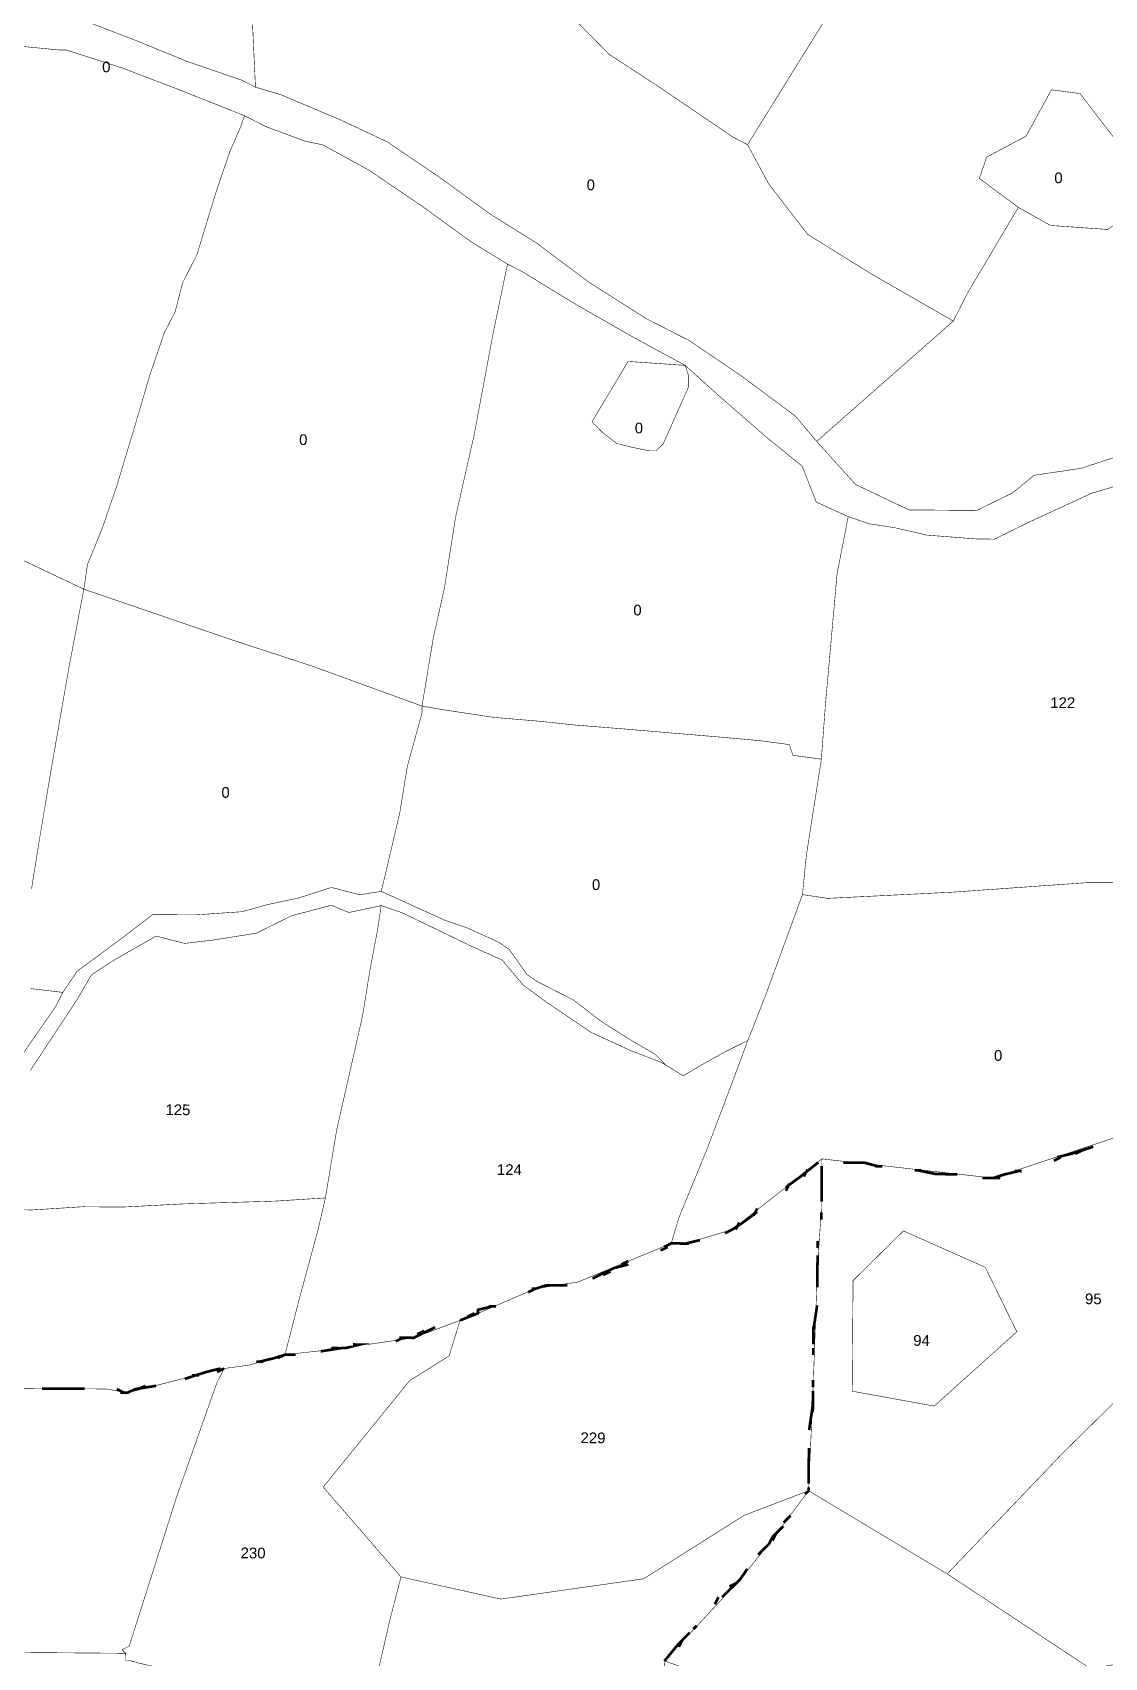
# Model space of a CAD drawing. Header units: metres. Extents: x 326467 to 340077, y 1811030 to 1824953.
# Drawn here: x 328870 to 330084, y 1820071 to 1821911 of the extents above; entities that cross this region are included whole.
import ezdxf

# ---------------------------------------------------------------- set-up
doc = ezdxf.new("R2010")
doc.units = ezdxf.units.M
doc.header["$MEASUREMENT"] = 0
for name, color, linetype in [('SURVEY NO.', 7, 'Continuous'), ('SURVEY PLOT BOUNDARY', 35, 'Continuous'), ('VILLAGE BOUNDARY', 212, 'Continuous')]:
    doc.layers.add(name, color=color, linetype=linetype)
doc.styles.add('PDF Arial', font='arial.ttf')

# ---------------------------------------------------------------- blocks, each defined once
blk = doc.blocks.new('16')
at = {"layer": 'SURVEY PLOT BOUNDARY', "lineweight": 18, "const_width": 0.606}
for points in [[(328920.6, 1821927.8), (328985.1, 1821903), (329045.6, 1821878.3), (329106.1, 1821857.6), (329122.2, 1821849.4), (329150.4, 1821841.1), (329218.9, 1821812.2), (329271.3, 1821787.6), (329331.6, 1821746.7), (329387.9, 1821705.8), (329440.2, 1821673.1), (329500.5, 1821628.1), (329564.8, 1821587.2), (329613.2, 1821562.6), (329673.5, 1821521.7), (329733.8, 1821476.7), (329757.8, 1821448.2), (329801.9, 1821399.4), (329862.3, 1821370.6), (329939.1, 1821370), (329979.7, 1821389.9), (330004.1, 1821409.9), (330056.7, 1821417.6), (330117.5, 1821437.4)], [(330133.5, 1821408.9), (330068.6, 1821389.2), (329999.7, 1821357.4), (329959.1, 1821337.5), (329938.9, 1821337.7), (329882.3, 1821342.1), (329846, 1821350.5), (329817.7, 1821354.8), (329793.5, 1821363), (329757.3, 1821379.5), (329741.4, 1821420.1), (329701.2, 1821452.7), (329645, 1821501.7), (329608.9, 1821534.3), (329548.5, 1821567.1), (329484.1, 1821604), (329423.8, 1821640.8), (329407.6, 1821649.1), (329367.4, 1821673.6), (329311.1, 1821714.5), (329250.8, 1821755.4), (329198.5, 1821784.1), (329178.3, 1821788.3), (329133.9, 1821804.8), (329109.8, 1821817.1), (329037.2, 1821846), (328972.7, 1821870.7), (328908.2, 1821891.5), (328900.1, 1821891.5), (328855.7, 1821895.9)], [(329450.5, 1821960.1), (329522.7, 1821886.7), (329579, 1821849.9), (329663.4, 1821792.6), (329679.5, 1821784.4), (329703.5, 1821739.8), (329747.5, 1821682.8), (329819.9, 1821637.8), (329912.5, 1821584.5), (329757.8, 1821448.2), (329733.8, 1821476.7), (329673.5, 1821521.7), (329613.2, 1821562.6), (329564.8, 1821587.2), (329500.5, 1821628.1), (329440.2, 1821673.1), (329387.9, 1821705.8), (329331.6, 1821746.7), (329271.3, 1821787.6), (329218.9, 1821812.2), (329150.4, 1821841.1), (329122.2, 1821849.4), (329115.2, 1821999)], [(328855.7, 1821895.9), (328900.1, 1821891.5), (328908.2, 1821891.5), (328972.7, 1821870.7), (329037.2, 1821846), (329109.8, 1821817.1), (329105.6, 1821805), (329093.3, 1821776.8), (329076.8, 1821728.4), (329056, 1821659.9), (329039.6, 1821627.6), (329031.3, 1821595.3), (329018.9, 1821571.2), (329002.4, 1821522.8), (328985.8, 1821466.3), (328965.1, 1821397.7), (328948.5, 1821349.3), (328932, 1821309), (328927.8, 1821280.8), (328806.9, 1821338.3)], [(330117.5, 1821437.4), (330056.7, 1821417.6), (330004.1, 1821409.9), (329979.7, 1821389.9), (329939.1, 1821370), (329918.9, 1821370.2), (329862.3, 1821370.6), (329801.9, 1821399.4), (329757.8, 1821448.2), (329912.5, 1821584.5), (329928.9, 1821616.7), (329986.2, 1821713.3), (330022.5, 1821692.8), (330087.1, 1821688.3)], [(328834.5, 1820719.5), (328895.8, 1820807.9), (328904, 1820824.1), (328920.4, 1820848.2), (328969.2, 1820884.2), (329005.8, 1820912.2), (329054.3, 1820911.9), (329106.9, 1820915.5), (329135.2, 1820923.4), (329171.7, 1820931.2), (329208.1, 1820943), (329240.4, 1820934.7), (329264.7, 1820938.5), (329337.2, 1820905.6), (329361.4, 1820897.4), (329397.7, 1820880.9), (329409.7, 1820872.7), (329429.7, 1820844.3), (329441.8, 1820836.1), (329482.1, 1820815.6), (329514.2, 1820791), (329546.4, 1820770.6), (329574.6, 1820754.2), (329586.6, 1820742), (329578.6, 1820746.1), (329546.3, 1820758.5), (329502, 1820779), (329453.7, 1820811.7), (329425.6, 1820832.2), (329401.6, 1820860.7), (329365.3, 1820877.1), (329288.8, 1820914.1), (329264.6, 1820922.4), (329228.1, 1820914.6), (329208, 1820922.8), (329163.4, 1820911), (329122.9, 1820891.1), (329074.3, 1820883.4), (329041.9, 1820879.6), (329009.6, 1820887.9), (328960.9, 1820860), (328936.5, 1820844), (328920.1, 1820815.8), (328867, 1820735.4)], [(328867.7, 1820828.4), (328904, 1820824.1), (328895.8, 1820807.9), (328834.5, 1820719.5)], [(328806.9, 1821338.3), (328927.8, 1821280.8), (328910.9, 1821191.9), (328889.8, 1821070.8), (328877, 1820994.1), (328868.6, 1820941.6)], [(330206.7, 1820947.4), (330065.2, 1820948.5), (329911.5, 1820937.6), (329770, 1820930.6), (329741.7, 1820934.9), (329746.1, 1820979.3), (329763.1, 1821088.3), (329767.6, 1821148.9), (329780.9, 1821298.4), (329793.5, 1821363), (329817.7, 1821354.8), (329846, 1821350.5), (329882.3, 1821342.1), (329938.9, 1821337.7), (329959.1, 1821337.5), (329999.7, 1821357.4), (330068.6, 1821389.2), (330133.5, 1821408.9)], [(328868.6, 1820941.6), (328877, 1820994.1), (328889.8, 1821070.8), (328910.9, 1821191.9), (328927.8, 1821280.8), (329097.1, 1821222.9), (329185.8, 1821193.9), (329310.8, 1821148.4), (329310.7, 1821140.3), (329294.1, 1821079.8), (329285.6, 1821027.3), (329264.7, 1820938.5), (329240.4, 1820934.7), (329208.1, 1820943), (329171.7, 1820931.2), (329135.2, 1820923.4), (329106.9, 1820915.5), (329054.3, 1820911.9), (329005.8, 1820912.2), (328969.2, 1820884.2), (328920.4, 1820848.2), (328904, 1820824.1), (328867.7, 1820828.4)], [(328867, 1820735.4), (328920.1, 1820815.8), (328936.5, 1820844), (328960.9, 1820860), (329009.6, 1820887.9), (329041.9, 1820879.6), (329074.3, 1820883.4), (329122.9, 1820891.1), (329163.4, 1820911), (329208, 1820922.8), (329228.1, 1820914.6), (329264.6, 1820922.4), (329260.3, 1820894.1), (329251.9, 1820849.7), (329243.4, 1820797.2), (329214.1, 1820668), (329201.4, 1820591.3), (329144.8, 1820587.7), (329039.6, 1820584.5), (328970.9, 1820580.9), (328926.4, 1820581.3), (328869.8, 1820577.7), (328825.3, 1820578)], [(328825.3, 1820578), (328869.8, 1820577.7), (328926.4, 1820581.3), (328970.9, 1820580.9), (329039.6, 1820584.5), (329144.8, 1820587.7), (329201.4, 1820591.3), (329193, 1820555), (329172.2, 1820478.3), (329155.6, 1820413.7), (329115, 1820401.9), (329086.7, 1820398.1), (329054.3, 1820390.3), (328977.3, 1820370.6), (328953.1, 1820374.9), (328908.7, 1820375.2), (328787.4, 1820376.2)], [(328683.8, 1820053.5), (328684, 1820073.7), (328688.1, 1820077.7), (328975.1, 1820075.5), (328975, 1820067.4)]]:
    blk.add_lwpolyline(points, dxfattribs=at)
for points in [[(329912.9, 1822158.7), (329818.7, 1822009.8), (329781.9, 1821949.4), (329679.5, 1821784.4), (329663.4, 1821792.6), (329579, 1821849.9), (329522.7, 1821886.7), (329450.5, 1821960.1), (329325.2, 1821961), (329256.8, 1822006), (329212.6, 1822038.7), (329196.5, 1822046.9), (329233.3, 1822103.2), (329278.1, 1822147.4), (329306.8, 1822203.8), (329396.1, 1822251.6), (329505.7, 1822311.4), (329606.2, 1822237.8), (329675.1, 1822257.5), (329796.4, 1822256.6)], [(329115.2, 1821999), (329122.2, 1821849.4), (329106.1, 1821857.6), (329045.6, 1821878.3), (328985.1, 1821903), (328920.6, 1821927.8), (328900.4, 1821927.9), (328851.9, 1821928.3), (328791.1, 1821900.5), (328718.1, 1821872.7), (328657.3, 1821857), (328592.6, 1821849.4), (328572.3, 1821845.5), (328609.1, 1821893.8), (328617.3, 1821909.9), (328687.2, 1822063), (328691.4, 1822087.2), (328691.8, 1822139.8), (328749, 1822208.1), (328785.8, 1822272.5), (328798.1, 1822292.6), (328910.4, 1822178.5), (329030.8, 1822056.3)], [(330254.6, 1821917.5), (330217.3, 1821800.5), (330204.9, 1821756.1), (330128, 1821748.6), (330056, 1821842.2), (330023.7, 1821846.5), (329995, 1821794.1), (329950.3, 1821770.2), (329942, 1821746), (329986.2, 1821713.3), (329928.9, 1821616.7), (329912.5, 1821584.5), (329819.9, 1821637.8), (329747.5, 1821682.8), (329703.5, 1821739.8), (329679.5, 1821784.4), (329781.9, 1821949.4), (329818.7, 1822009.8), (329912.9, 1822158.7), (329997.5, 1822121.6), (330134.5, 1822068), (330154.6, 1822055.7), (330162.7, 1822047.6), (330307.7, 1821981.7)], [(329986.2, 1821713.3), (329942, 1821746), (329950.3, 1821770.2), (329995, 1821794.1), (330023.7, 1821846.5), (330056, 1821842.2), (330128, 1821748.6), (330131.8, 1821716.2), (330087.1, 1821688.3), (330022.5, 1821692.8)], [(329407.6, 1821649.1), (329390.9, 1821568.3), (329369.8, 1821455.3), (329348.8, 1821362.4), (329336.1, 1821281.7), (329323.5, 1821225.2), (329310.8, 1821148.4), (329185.8, 1821193.9), (329097.1, 1821222.9), (328927.8, 1821280.8), (328932, 1821309), (328948.5, 1821349.3), (328965.1, 1821397.7), (328985.8, 1821466.3), (329002.4, 1821522.8), (329018.9, 1821571.2), (329031.3, 1821595.3), (329039.6, 1821627.6), (329056, 1821659.9), (329076.8, 1821728.4), (329093.3, 1821776.8), (329105.6, 1821805), (329109.8, 1821817.1), (329133.9, 1821804.8), (329178.3, 1821788.3), (329198.5, 1821784.1), (329250.8, 1821755.4), (329311.1, 1821714.5), (329367.4, 1821673.6)], [(329548.5, 1821567.1), (329608.9, 1821534.3), (329544.2, 1821538.8), (329503.3, 1821470.4), (329515.3, 1821458.2), (329531.4, 1821445.9), (329547.5, 1821441.8), (329567.7, 1821437.6), (329575.8, 1821437.5), (329584, 1821445.5), (329612.7, 1821510), (329612.8, 1821522.1), (329608.9, 1821534.3), (329645, 1821501.7), (329701.2, 1821452.7), (329741.4, 1821420.1), (329757.3, 1821379.5), (329793.5, 1821363), (329780.9, 1821298.4), (329767.6, 1821148.9), (329763.1, 1821088.3), (329730.8, 1821092.6), (329726.9, 1821104.8), (329694.6, 1821109.1), (329646.1, 1821113.5), (329593.6, 1821117.9), (329541, 1821122.4), (329484.5, 1821126.9), (329444.1, 1821131.2), (329391.6, 1821135.7), (329335, 1821144.2), (329310.8, 1821148.4), (329323.5, 1821225.2), (329336.1, 1821281.7), (329348.8, 1821362.4), (329369.8, 1821455.3), (329390.9, 1821568.3), (329407.6, 1821649.1), (329423.8, 1821640.8), (329484.1, 1821604)], [(329608.9, 1821534.3), (329612.8, 1821522.1), (329612.7, 1821510), (329584, 1821445.5), (329575.8, 1821437.5), (329567.7, 1821437.6), (329547.5, 1821441.8), (329531.4, 1821445.9), (329515.3, 1821458.2), (329503.3, 1821470.4), (329544.2, 1821538.8)], [(329763.1, 1821088.3), (329746.1, 1820979.3), (329741.7, 1820934.9), (329700.4, 1820822), (329679.8, 1820769.6), (329655.5, 1820757.6), (329627, 1820741.7), (329606.7, 1820729.7), (329586.6, 1820742), (329574.6, 1820754.2), (329546.4, 1820770.6), (329514.2, 1820791), (329482.1, 1820815.6), (329441.8, 1820836.1), (329429.7, 1820844.3), (329409.7, 1820872.7), (329397.7, 1820880.9), (329361.4, 1820897.4), (329337.2, 1820905.6), (329264.7, 1820938.5), (329285.6, 1821027.3), (329294.1, 1821079.8), (329310.7, 1821140.3), (329310.8, 1821148.4), (329335, 1821144.2), (329391.6, 1821135.7), (329444.1, 1821131.2), (329484.5, 1821126.9), (329541, 1821122.4), (329593.6, 1821117.9), (329646.1, 1821113.5), (329694.6, 1821109.1), (329726.9, 1821104.8), (329730.8, 1821092.6)], [(330214.8, 1820947.4), (330226.9, 1820939.2), (330315, 1820829.3), (330148, 1820677), (329957.5, 1820613.8), (329763.7, 1820635.5), (329662, 1820555.4), (329609.3, 1820539.6), (329593.1, 1820539.8), (329601.4, 1820568), (329634.4, 1820648.6), (329663.3, 1820725.2), (329679.8, 1820769.6), (329700.4, 1820822), (329741.7, 1820934.9), (329770, 1820930.6), (329911.5, 1820937.6), (330065.2, 1820948.5), (330206.7, 1820947.4)], [(329586.6, 1820742), (329606.7, 1820729.7), (329627, 1820741.7), (329655.5, 1820757.6), (329679.8, 1820769.6), (329663.3, 1820725.2), (329634.4, 1820648.6), (329601.4, 1820568), (329593.1, 1820539.8), (329487.7, 1820496.1), (329439.1, 1820488.4), (329374.2, 1820460.6), (329353.9, 1820452.6), (329301.2, 1820432.8), (329248.6, 1820425.2), (329240.5, 1820425.2), (329224.3, 1820421.3), (329155.6, 1820413.7), (329172.2, 1820478.3), (329193, 1820555), (329201.4, 1820591.3), (329214.1, 1820668), (329243.4, 1820797.2), (329251.9, 1820849.7), (329260.3, 1820894.1), (329264.6, 1820922.4), (329288.8, 1820914.1), (329365.3, 1820877.1), (329401.6, 1820860.7), (329425.6, 1820832.2), (329453.7, 1820811.7), (329502, 1820779), (329546.3, 1820758.5), (329578.6, 1820746.1)], [(330256.7, 1820615.5), (330178.6, 1820442.2), (330036, 1820301.8), (329905.6, 1820165.4), (329748.6, 1820259.6), (329753.5, 1820368.7), (329758.7, 1820514.2), (329763.2, 1820578.9), (329763.7, 1820635.5), (329957.5, 1820613.8), (330148, 1820677)], [(329561.9, 1820159.9), (329400, 1820136.9), (329287, 1820162), (329198.9, 1820263.8), (329296.8, 1820384.3), (329341.5, 1820412.3), (329353.9, 1820452.6), (329374.2, 1820460.6), (329439.1, 1820488.4), (329487.7, 1820496.1), (329593.1, 1820539.8), (329609.3, 1820539.6), (329662, 1820555.4), (329763.7, 1820635.5), (329763.2, 1820578.9), (329758.7, 1820514.2), (329753.5, 1820368.7), (329748.6, 1820259.6), (329675.7, 1820231.8)], [(330204.4, 1820118.6), (330127.1, 1820054.5), (330123.1, 1820058.6), (330094.8, 1820062.8), (330074.5, 1820058.9), (330070.5, 1820054.9), (330066.5, 1820059), (329905.6, 1820165.4), (330036, 1820301.8), (330178.6, 1820442.2), (330256.7, 1820615.5), (330353.4, 1820570.3), (330357.4, 1820570.2), (330357, 1820509.6), (330356.7, 1820477.3), (330360.6, 1820461), (330356.4, 1820440.9), (330348.2, 1820420.7), (330340, 1820400.6), (330331.7, 1820376.4), (330331.2, 1820315.7), (330343.1, 1820279.2), (330342.7, 1820234.8)], [(329984.5, 1820439.7), (329890.9, 1820355.5), (329798, 1820372.4), (329799, 1820497.7), (329856, 1820553.9), (329948.7, 1820512.7)], [(329984.5, 1820439.7), (329948.7, 1820512.7), (329856, 1820553.9), (329799, 1820497.7), (329798, 1820372.4), (329890.9, 1820355.5)], [(329274.5, 1820113.6), (329249.4, 1820004.6), (329108.2, 1820038.1), (328995.2, 1820063.2), (328979, 1820067.4), (328975, 1820067.4), (328975.1, 1820075.5), (328971.1, 1820079.6), (328979.2, 1820083.6), (329033, 1820253), (329078.5, 1820382), (329086.7, 1820398.1), (329115, 1820401.9), (329155.6, 1820413.7), (329224.3, 1820421.3), (329240.5, 1820425.2), (329248.6, 1820425.2), (329301.2, 1820432.8), (329353.9, 1820452.6), (329341.5, 1820412.3), (329296.8, 1820384.3), (329198.9, 1820263.8), (329287, 1820162)], [(329078.5, 1820382), (329033, 1820253), (328979.2, 1820083.6), (328971.1, 1820079.6), (328975.1, 1820075.5), (328688.1, 1820077.7), (328684, 1820073.7), (328679.9, 1820073.7), (328643.9, 1820122.5), (328652.2, 1820150.8), (328652.4, 1820171), (328656.5, 1820175), (328665.3, 1820267.9), (328665.9, 1820348.8), (328674.2, 1820381.1), (328718.7, 1820380.7), (328787.4, 1820376.2), (328908.7, 1820375.2), (328953.1, 1820374.9), (328977.3, 1820370.6), (329054.3, 1820390.3), (329086.7, 1820398.1)], [(329703.7, 1820199.3), (329671, 1820159.1), (329585.4, 1820066.7), (329592.5, 1819933.3), (329414.8, 1819962.9), (329382.5, 1819967.2), (329253.5, 1820004.6), (329249.4, 1820004.6), (329274.5, 1820113.6), (329287, 1820162), (329400, 1820136.9), (329561.9, 1820159.9), (329675.7, 1820231.8), (329748.6, 1820259.6)], [(329971.6, 1819821.2), (330040, 1819772.1), (329914.7, 1819781.2), (329887, 1819850.1), (329891.9, 1819963.3), (329585.4, 1820066.7), (329671, 1820159.1), (329703.7, 1820199.3), (329748.6, 1820259.6), (329905.6, 1820165.4), (330066.5, 1820059), (330070.5, 1820054.9), (330066.4, 1820050.9), (330054.2, 1820038.9), (330046, 1820030.8), (330045.8, 1820006.6), (330033.6, 1819986.5), (330017.1, 1819950.2), (329988.1, 1819861.5)]]:
    blk.add_lwpolyline(points, close=True, dxfattribs=at)
at = {"layer": 'VILLAGE BOUNDARY', "lineweight": 50, "const_width": 3.03}
for points in [[(330030.5, 1820637.5), (330046.7, 1820641.4), (330071, 1820649.3)], [(329723, 1820603.4), (329739.3, 1820615.4), (329759.6, 1820631.5)], [(329828.3, 1820626.9), (329812.1, 1820631.1), (329787.9, 1820631.2)], [(329800, 1820631.2), (329808.1, 1820631.1)], [(330034.5, 1820637.4), (330026.4, 1820633.4)], [(330058.9, 1820645.3), (330050.7, 1820641.3)], [(329747.4, 1820623.5), (329743.3, 1820615.4)], [(329763.3, 1820587), (329763.4, 1820603.1), (329763.6, 1820627.4)], [(329824.2, 1820626.9), (329832.3, 1820626.9)], [(329876.8, 1820622.5), (329868.7, 1820622.5)], [(329872.7, 1820622.5), (329892.9, 1820618.3), (329917.2, 1820618.1)], [(329905, 1820618.2), (329892.9, 1820618.3)], [(329985.9, 1820621.6), (329969.7, 1820617.7), (329957.5, 1820613.8), (329945.4, 1820613.9)], [(329957.5, 1820613.8), (329965.6, 1820613.7)], [(329981.9, 1820621.7), (329989.9, 1820621.6)], [(329727.1, 1820607.5), (329723, 1820599.4)], [(329763.4, 1820599.1), (329763.3, 1820591)], [(329690.4, 1820575.4), (329674.2, 1820563.4), (329662, 1820555.4), (329653.9, 1820551.4)], [(329686.4, 1820571.4), (329690.5, 1820579.4)], [(329666, 1820555.4), (329670.1, 1820563.4)], [(329763.2, 1820574.8), (329763.1, 1820566.7)], [(329585, 1820535.8), (329593.1, 1820539.8), (329601.2, 1820539.7), (329609.3, 1820539.6), (329625.5, 1820543.5)], [(329613.3, 1820539.6), (329609.3, 1820539.6), (329605.3, 1820539.7)], [(329758.8, 1820534.4), (329758.9, 1820542.5)], [(329536.4, 1820515.9), (329544.5, 1820519.9)], [(329589.1, 1820535.7), (329580.9, 1820531.8)], [(329758.8, 1820526.3), (329758.7, 1820514.2), (329758.5, 1820490)], [(329544.4, 1820515.9), (329528.2, 1820511.9), (329503.9, 1820500)], [(329516, 1820504), (329524.2, 1820507.9)], [(329758.7, 1820510.2), (329758.7, 1820514.2), (329758.7, 1820518.3)], [(329439.1, 1820488.4), (329431, 1820484.4)], [(329435.1, 1820488.4), (329439.1, 1820488.4), (329451.3, 1820492.3), (329475.5, 1820492.1)], [(329463.4, 1820492.2), (329455.3, 1820492.3)], [(329390.5, 1820468.5), (329374.2, 1820464.6), (329374.2, 1820460.6), (329353.9, 1820452.6)], [(329386.4, 1820468.6), (329394.5, 1820468.5)], [(329754, 1820425.3), (329754.1, 1820441.5), (329758.3, 1820469.7)], [(329362.1, 1820456.6), (329370.2, 1820460.6)], [(329289.1, 1820432.9), (329281, 1820428.9)], [(329285.1, 1820433), (329301.2, 1820432.8), (329325.6, 1820444.8)], [(329313.4, 1820440.8), (329305.3, 1820436.8)], [(329754.1, 1820445.5), (329754.1, 1820437.4)], [(329127.2, 1820405.9), (329143.4, 1820409.8), (329155.6, 1820413.7), (329167.7, 1820413.6)], [(329155.6, 1820413.7), (329147.4, 1820409.8)], [(329232.5, 1820425.3), (329240.5, 1820425.2), (329224.3, 1820421.3), (329220.3, 1820421.3), (329196, 1820417.5)], [(329208.2, 1820421.4), (329216.3, 1820421.4)], [(329753.9, 1820421.3), (329753.9, 1820413.2)], [(329082.7, 1820398.1), (329066.5, 1820394.2), (329054.3, 1820390.3), (329042.1, 1820386.3)], [(329078.6, 1820394.1), (329086.7, 1820398.1)], [(329131.2, 1820405.8), (329123.2, 1820405.9)], [(328924.8, 1820375.1), (328908.7, 1820375.2), (328880.4, 1820375.4)], [(328892.5, 1820375.3), (328900.6, 1820375.3)], [(328920.8, 1820375.1), (328928.9, 1820375.1)], [(328973.3, 1820370.7), (328965.2, 1820374.8)], [(328969.3, 1820370.7), (328977.3, 1820370.6), (328985.5, 1820374.6), (329009.7, 1820378.5)], [(328997.6, 1820378.6), (328989.5, 1820374.6)], [(329050.3, 1820390.3), (329054.3, 1820390.3), (329058.3, 1820390.2)], [(329753.6, 1820372.7), (329753.5, 1820368.7), (329753.4, 1820356.6), (329749.2, 1820328.3)], [(329753.6, 1820376.8), (329753.6, 1820384.9)], [(329753.4, 1820348.5), (329753.5, 1820360.6)], [(329748.7, 1820267.6), (329748.8, 1820283.8), (329749, 1820308.1)], [(329748.9, 1820287.9), (329748.8, 1820279.8)], [(329748.7, 1820263.6), (329748.6, 1820259.6), (329744.6, 1820255.6)], [(329720.1, 1820223.4), (329728.2, 1820231.4)], [(329720, 1820219.4), (329707.8, 1820207.3), (329703.7, 1820199.3), (329691.5, 1820187.2)], [(329707.8, 1820203.3), (329711.9, 1820211.3)], [(329650.7, 1820139), (329662.9, 1820151.1), (329671, 1820159.1), (329679.2, 1820171.1)], [(329667, 1820155.1), (329658.9, 1820151.1)], [(329646.6, 1820139.1), (329642.5, 1820131)], [(329614, 1820098.9), (329601.8, 1820086.8), (329585.4, 1820066.7)], [(329618.1, 1820102.9), (329622.1, 1820106.9)], [(329601.7, 1820082.8), (329605.8, 1820090.8)]]:
    blk.add_lwpolyline(points, dxfattribs=at)
at = {"layer": 'SURVEY NO.', "attachment_point": 7, "rotation": 359.5579, "style": 'PDF Arial'}
for s, insert, char_height in [('0', (328948.5, 1821866.2), 12.1), ('0', (329497.2, 1821732.6), 12.1), ('0', (330026.9, 1821740.6), 12.1), ('0', (329551.7, 1821457.2), 12.1), ('0', (329171.6, 1821444), 12.1), ('0', (329550.1, 1821251), 12.1), ('122', (330022.3, 1821146.3), 12.13), ('0', (329083.6, 1821044.4), 12.1), ('0', (329503.2, 1820940), 12.1), ('0', (329958.6, 1820746.5), 12.1), ('125', (329020.2, 1820685), 12.13), ('124', (329395.6, 1820617.4), 12.13), ('95', (330061.6, 1820470.8), 12.13), ('94', (329867.1, 1820423.7), 12.13), ('229', (329490.3, 1820313.4), 12.13), ('230', (329105.3, 1820183), 12.13)]:
    blk.add_mtext(s, dxfattribs=dict(at, insert=insert, char_height=char_height))

msp = doc.modelspace()

# ---------------------------------------------------------------- block references
msp.add_blockref('16', (0, 0))

doc.saveas('drawing.dxf')
